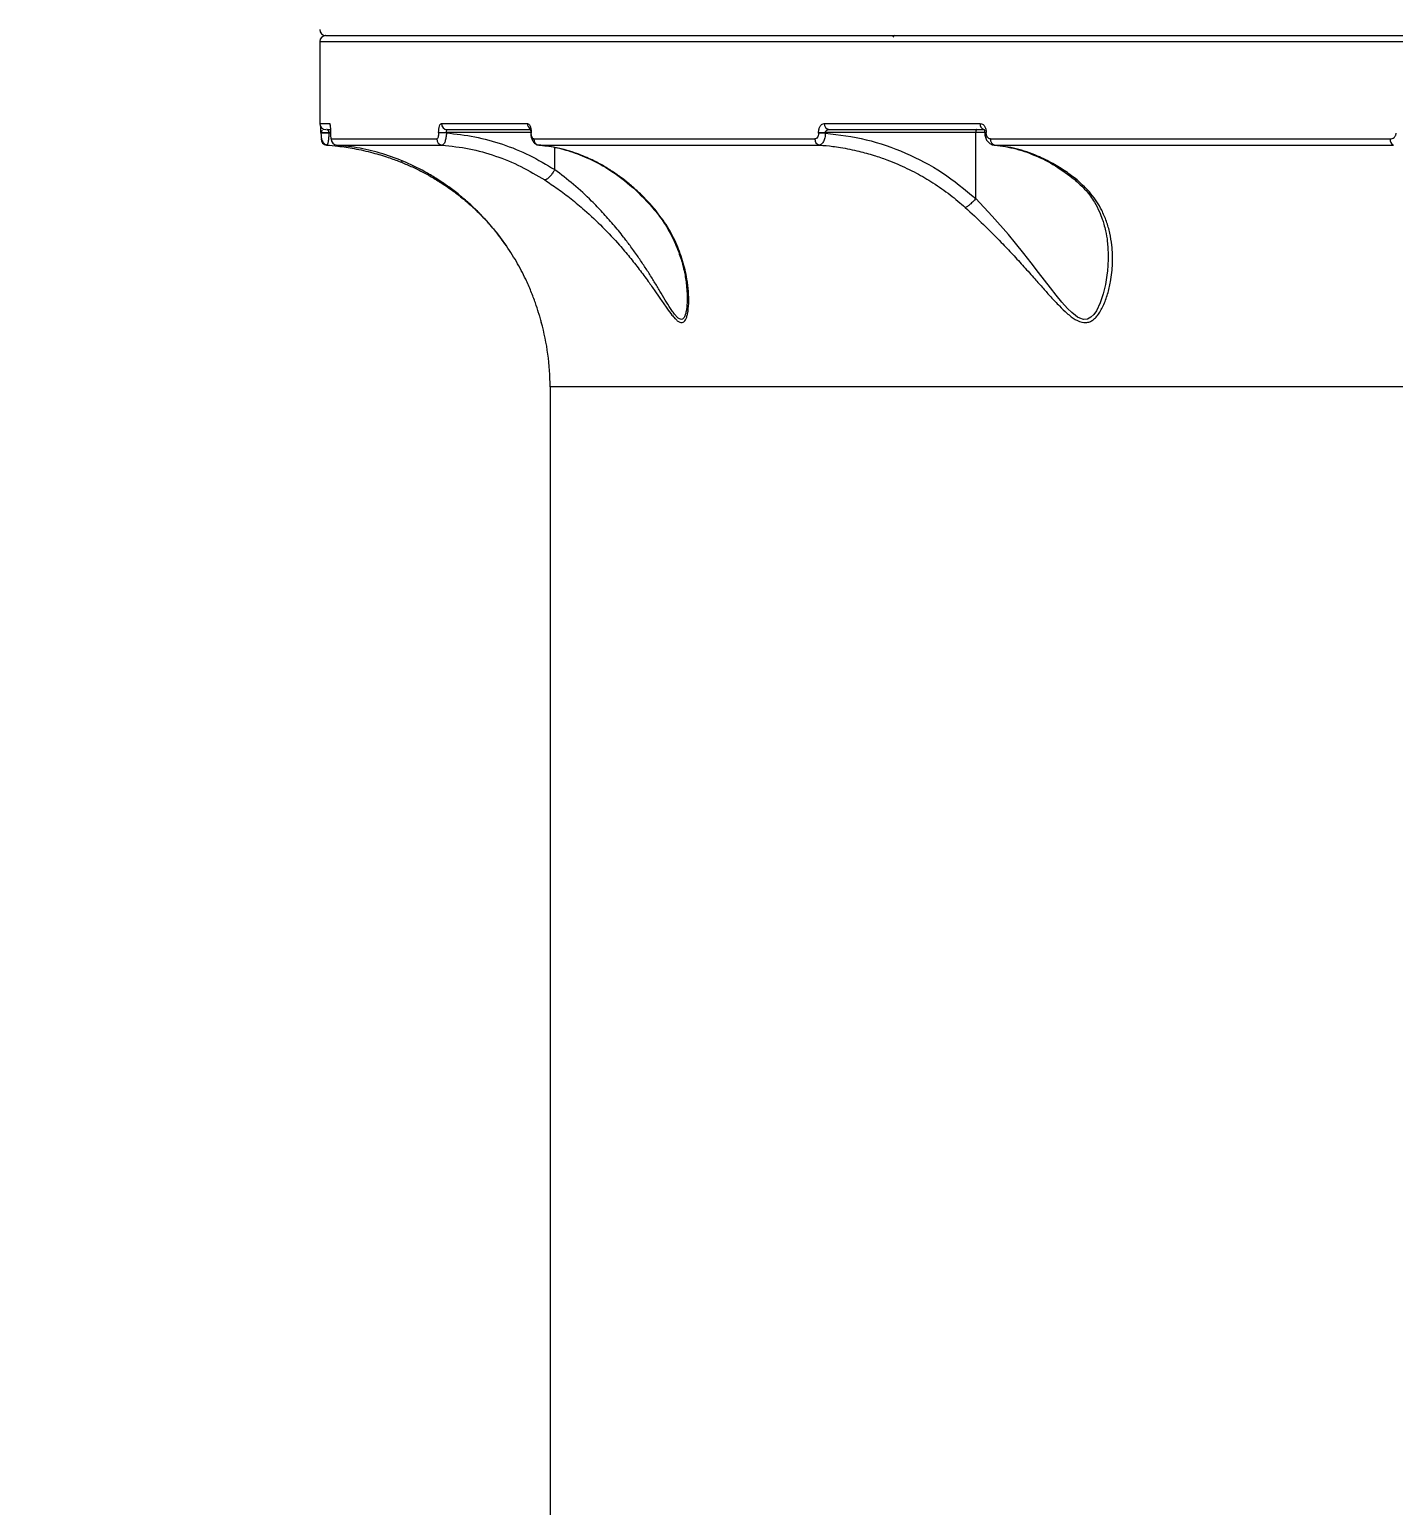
# Model space of a CAD drawing. Header units: millimetres. Extents: x -8045 to 6871, y -5915 to 5473.
# Drawn here: x -2394.7 to -2169.6, y -671.7 to -428.2 of the extents above; entities that cross this region are included whole.
import ezdxf

# ---------------------------------------------------------------- set-up
doc = ezdxf.new("R2010")
doc.units = ezdxf.units.MM
for name, color, linetype in [('DIKOM_ОБЪЕКТ', 7, 'Continuous'), ('DIKOM_РАЗМЕР_ЗОНА', 7, 'Continuous'), ('DIKOM_РАЗМЕР_ОБЪЕКТА', 7, 'Continuous')]:
    doc.layers.add(name, color=color, linetype=linetype)
doc.styles.add('style1', font='arial.ttf', dxfattribs={"width": 0.8})
doc.dimstyles.new('1-50', dxfattribs={"dimtxt": 300, "dimasz": 200, "dimexe": 100, "dimexo": 0, "dimgap": 100, "dimtad": 1, "dimtxsty": 'style1', "dimcen": 200, "dimclrd": 7, "dimclre": 7, "dimclrt": 7, "dimadec": 1, "dimazin": 2, "dimtfac": 1, "dimtmove": 0, "dimatfit": 2, "dimfxl": 0, "dimlwd": 25, "dimlwe": 18, "dimarcsym": 0})

# ---------------------------------------------------------------- blocks, each defined once
blk = doc.blocks.new('*D9')
at = {"layer": 'Defpoints', "color": 0, "linetype": 'Continuous', "transparency": 16777216}
for p in [(5663.54, -234.65), (-5019.6, -1388.73), (5663.54, -4701.47)]:
    blk.add_point(p, dxfattribs=at)
at = {"layer": 'DIKOM_РАЗМЕР_ОБЪЕКТА', "color": 7, "linetype": 'Continuous', "lineweight": 18, "transparency": 16777216}
for p, q in [((5663.54, -234.65), (5663.54, -4801.47)), ((-5019.6, -1388.73), (-5019.6, -4801.47))]:
    blk.add_line(p, q, dxfattribs=at)
at = {"layer": 'DIKOM_РАЗМЕР_ОБЪЕКТА', "color": 7, "linetype": 'Continuous', "lineweight": 25, "transparency": 16777216}
blk.add_line((-4819.6, -4701.47), (5463.54, -4701.47), dxfattribs=at)
at = {"layer": 'DIKOM_РАЗМЕР_ОБЪЕКТА', "color": 7, "linetype": 'Continuous', "transparency": 16777216}
for points in [[(-4819.6, -4668.14), (-4819.6, -4734.8), (-5019.6, -4701.47)], [(5463.54, -4668.14), (5463.54, -4734.8), (5663.54, -4701.47)]]:
    blk.add_solid(points, dxfattribs=at)
at = {"layer": 'DIKOM_РАЗМЕР_ОБЪЕКТА', "color": 7, "linetype": 'Continuous', "lineweight": 15, "transparency": 16777216, "insert": (-74.37, -4448.3), "char_height": 300, "attachment_point": 5, "style": 'style1'}
blk.add_mtext('10700', dxfattribs=at)
blk = doc.blocks.new('*D10')
at = {"layer": 'Defpoints', "color": 0, "linetype": 'Continuous', "transparency": 16777216}
for p in [(-1653.81, 3474.95), (-5616.46, -3083.4), (491.01, -3083.4)]:
    blk.add_point(p, dxfattribs=at)
at = {"layer": 'DIKOM_РАЗМЕР_ОБЪЕКТА', "color": 7, "linetype": 'Continuous', "lineweight": 18, "transparency": 16777216}
for p, q in [((-1653.81, 3474.95), (-5716.46, 3474.95)), ((491.01, -3083.4), (-5716.46, -3083.4))]:
    blk.add_line(p, q, dxfattribs=at)
at = {"layer": 'DIKOM_РАЗМЕР_ОБЪЕКТА', "color": 7, "linetype": 'Continuous', "lineweight": 25, "transparency": 16777216}
blk.add_line((-5616.46, 3274.95), (-5616.46, -2883.4), dxfattribs=at)
at = {"layer": 'DIKOM_РАЗМЕР_ОБЪЕКТА', "color": 7, "linetype": 'Continuous', "transparency": 16777216}
for points in [[(-5649.79, 3274.95), (-5583.12, 3274.95), (-5616.46, 3474.95)], [(-5649.79, -2883.4), (-5583.12, -2883.4), (-5616.46, -3083.4)]]:
    blk.add_solid(points, dxfattribs=at)
at = {"layer": 'DIKOM_РАЗМЕР_ОБЪЕКТА', "color": 7, "linetype": 'Continuous', "lineweight": 15, "transparency": 16777216, "insert": (-5869.63, -1326.86), "char_height": 300, "attachment_point": 5, "rotation": 90, "style": 'style1'}
blk.add_mtext('6550', dxfattribs=at)
blk = doc.blocks.new('*D11')
at = {"layer": 'Defpoints', "color": 0, "transparency": 16777216}
for p in [(6870.85, -184.65), (-7019.6, -1388.73), (-7019.6, -5814.65)]:
    blk.add_point(p, dxfattribs=at)
at = {"layer": 'DIKOM_РАЗМЕР_ЗОНА', "color": 7, "lineweight": 18, "transparency": 16777216}
for p, q in [((6870.85, -184.65), (6870.85, -5914.65)), ((-7019.6, -1388.73), (-7019.6, -5914.65))]:
    blk.add_line(p, q, dxfattribs=at)
at = {"layer": 'DIKOM_РАЗМЕР_ЗОНА', "color": 7, "lineweight": 25, "transparency": 16777216}
blk.add_line((6670.85, -5814.65), (-6819.6, -5814.65), dxfattribs=at)
at = {"layer": 'DIKOM_РАЗМЕР_ЗОНА', "color": 7, "transparency": 16777216}
for points in [[(-6819.6, -5781.31), (-6819.6, -5847.98), (-7019.6, -5814.65)], [(6670.85, -5781.31), (6670.85, -5847.98), (6870.85, -5814.65)]]:
    blk.add_solid(points, dxfattribs=at)
at = {"layer": 'DIKOM_РАЗМЕР_ЗОНА', "color": 7, "transparency": 16777216, "insert": (-74.37, -5561.37), "char_height": 300, "attachment_point": 5, "style": 'style1'}
blk.add_mtext('13900', dxfattribs=at)
blk = doc.blocks.new('*D12')
at = {"layer": 'Defpoints', "color": 0, "transparency": 16777216}
for p in [(-2189.61, 5472.65), (-7595.21, -5084.97), (-495.58, -5084.97)]:
    blk.add_point(p, dxfattribs=at)
at = {"layer": 'DIKOM_РАЗМЕР_ЗОНА', "color": 7, "lineweight": 18, "transparency": 16777216}
for p, q in [((-2189.61, 5472.65), (-7695.21, 5472.65)), ((-495.58, -5084.97), (-7695.21, -5084.97))]:
    blk.add_line(p, q, dxfattribs=at)
at = {"layer": 'DIKOM_РАЗМЕР_ЗОНА', "color": 7, "lineweight": 25, "transparency": 16777216}
blk.add_line((-7595.21, 5272.65), (-7595.21, -4884.97), dxfattribs=at)
at = {"layer": 'DIKOM_РАЗМЕР_ЗОНА', "color": 7, "transparency": 16777216}
for points in [[(-7628.55, 5272.65), (-7561.88, 5272.65), (-7595.21, 5472.65)], [(-7628.55, -4884.97), (-7561.88, -4884.97), (-7595.21, -5084.97)]]:
    blk.add_solid(points, dxfattribs=at)
at = {"layer": 'DIKOM_РАЗМЕР_ЗОНА', "color": 7, "transparency": 16777216, "insert": (-7848.38, -1452.59), "char_height": 300, "attachment_point": 5, "rotation": 90, "style": 'style1'}
blk.add_mtext('10550', dxfattribs=at)

msp = doc.modelspace()

# ---------------------------------------------------------------- linework, layer by layer
at = {"layer": 'DIKOM_ОБЪЕКТ', "color": 7, "linetype": 'Continuous', "lineweight": 15}
for p, q in [((-2346.813, -430.157), (-2346.813, -443.657)), ((-2346.813, -430.157), (-1927.815, -430.157)), ((-2346.813, -443.657), (-2345.216, -443.657)), ((-2346.645, -445.157), (-2346.645, -445.19)), ((-2346.645, -445.157), (-2345.31, -445.157)), ((-2346.645, -445.19), (-2345.31, -445.19)), ((-2345.31, -445.19), (-2345.31, -445.157)), ((-2345.055, -445.157), (-2345.31, -445.157)), ((-2345.31, -445.19), (-2345.018, -445.231)), ((-2345.055, -445.157), (-2345.055, -445.261)), ((-2345.05, -445.157), (-2345.055, -445.157)), ((-2345.05, -445.261), (-2345.055, -445.261)), ((-2345.053, -445.261), (-2345.049, -445.337)), ((-2345.05, -445.157), (-2345.05, -445.261)), ((-2327.208, -445.157), (-2327.208, -445.212)), ((-2327.208, -445.157), (-2325.924, -445.157)), ((-2325.924, -445.212), (-2327.208, -445.212)), ((-2326.751, -443.657), (-2312.55, -443.657)), ((-2325.924, -445.212), (-2325.924, -445.157)), ((-2312.006, -445.157), (-2325.924, -445.157)), ((-2312.006, -445.157), (-2312.006, -445.237)), ((-2311.923, -445.157), (-2312.006, -445.157)), ((-2311.923, -445.237), (-2312.006, -445.237)), ((-2311.923, -445.157), (-2311.923, -445.237)), ((-2264.515, -445.237), (-2264.515, -445.157)), ((-2264.515, -445.157), (-2263.384, -445.157)), ((-2263.384, -445.237), (-2264.515, -445.237)), ((-2263.575, -443.657), (-2237.854, -443.657)), ((-2238.583, -445.157), (-2263.384, -445.157)), ((-2263.384, -445.157), (-2263.384, -445.237)), ((-2238.583, -456.045), (-2238.583, -445.157)), ((-2237.103, -445.157), (-2238.583, -445.157)), ((-2237.103, -445.157), (-2237.103, -445.212)), ((-2237.103, -445.157), (-2236.842, -445.157)), ((-2236.842, -445.212), (-2237.103, -445.212)), ((-2236.842, -445.212), (-2236.842, -445.157)), ((-2344.94, -446.217), (-2327.51, -446.217)), ((-2344.018, -447.215), (-2326.626, -447.215)), ((-2311.512, -446.217), (-2265.125, -446.217)), ((-2311.041, -447.157), (-2310.694, -447.203)), ((-2310.663, -447.215), (-2264.378, -447.215)), ((-2308.042, -451.272), (-2308.042, -447.619)), ((-2236.163, -446.217), (-2170.185, -446.217)), ((-2235.48, -447.215), (-2235.786, -447.122)), ((-2235.48, -447.215), (-2169.648, -447.215)), ((-2308.044, -451.279), (-2308.042, -451.272)), ((-2292.043, -457.353), (-2291.781, -457.526)), ((-2238.584, -456.048), (-2238.583, -456.045)), ((-2317.682, -461.648), (-2315.999, -463.922)), ((-2286.209, -471.868), (-2286.203, -472.358)), ((-2308.813, -487.107), (-2308.813, -857.207)), ((-1988.661, -487.107), (-2308.813, -487.107))]:
    msp.add_line(p, q, dxfattribs=at)
at = {"layer": 'DIKOM_ОБЪЕКТ', "color": 7, "linetype": 'Continuous', "lineweight": 15, "flags": 128}
msp.add_lwpolyline([(-2216.732, -465.452), (-2216.731, -465.534), (-2216.731, -465.59), (-2216.736, -465.997), (-2216.783, -467.098), (-2216.854, -467.964), (-2216.933, -468.666), (-2217.183, -470.227), (-2217.541, -471.757), (-2218.027, -473.227), (-2218.674, -474.562), (-2219.112, -475.177), (-2219.566, -475.614), (-2220.155, -475.92), (-2220.78, -475.972), (-2221.424, -475.784), (-2221.769, -475.603), (-2222.128, -475.363), (-2222.739, -474.859), (-2223.412, -474.194), (-2224.365, -473.122), (-2225.313, -471.962), (-2226.264, -470.749), (-2227.223, -469.504), (-2228.211, -468.218), (-2229.422, -466.654), (-2230.654, -465.093), (-2232.004, -463.424), (-2233.195, -461.994), (-2235.853, -458.952), (-2238.584, -456.048), (-2238.584, -456.048)], dxfattribs=at)
at = {"layer": 'DIKOM_ОБЪЕКТ', "color": 7, "linetype": 'Continuous', "lineweight": 15}
for centre, radius, start, end in [((-2345.813, -428.157), 1, 180, 270), ((-2345.813, -430.157), 1, 90, 180), ((-2251.88, -429.578), 0.424, 97.80369, 156.54678), ((-2345.813, -443.657), 1, 180, 270), ((-2344.212, -443.657), 1.004, 180.00995, 206.67875), ((-2325.774, -443.68), 0.977, 178.64463, 268.5518), ((-2311.538, -443.675), 1.012, 178.98809, 238.1581), ((-2262.661, -443.747), 0.918, 174.41676, 263.02768), ((-2236.908, -443.754), 0.951, 174.1524, 248.10931), ((-2345.612, -446.218), 1, 179.97728, 265.79773), ((-2343.942, -446.219), 0.998, 179.89065, 265.66338), ((-2326.529, -446.237), 0.982, 178.81593, 264.30816), ((-2310.544, -446.254), 0.968, 177.84819, 262.95787), ((-2264.191, -446.296), 0.937, 175.16354, 258.47373), ((-2235.243, -446.32), 0.925, 173.59514, 255.18163), ((-2169.269, -446.367), 0.928, 170.70563, 245.8969), ((-2348.813, -487.107), 40, 0, 15.47985)]:
    msp.add_arc(centre, radius, start, end, dxfattribs=at)
for points, knots in [([(-2345.8, -429.157), (-2345.804, -429.157), (-2346.003, -429.157), (-2345.299, -429.157), (-2343.595, -429.157), (-2340.574, -429.157), (-2336.438, -429.157), (-2331.177, -429.157), (-2324.846, -429.157), (-2317.495, -429.157), (-2309.176, -429.157), (-2299.947, -429.157), (-2289.831, -429.157), (-2278.793, -429.157), (-2266.771, -429.157), (-2253.734, -429.157), (-2239.703, -429.157), (-2224.698, -429.157), (-2208.76, -429.157), (-2191.938, -429.157), (-2174.302, -429.157), (-2155.914, -429.157), (-2136.846, -429.157), (-2117.178, -429.157), (-2096.998, -429.157), (-2076.39, -429.157), (-2055.442, -429.157), (-2034.259, -429.157), (-2012.936, -429.157), (-1991.563, -429.157), (-1970.213, -429.157), (-1948.966, -429.157), (-1934.838, -429.157), (-1927.813, -429.157)], [0, 0, 0, 0, 0.0007607, 0.0348328, 0.0688504, 0.1027746, 0.136567, 0.1701896, 0.2035183, 0.2365794, 0.2693406, 0.3017708, 0.3338404, 0.3659096, 0.3983395, 0.4311007, 0.4641621, 0.4974913, 0.5311135, 0.5649055, 0.5988298, 0.6328477, 0.6669202, 0.7009923, 0.73501, 0.7689341, 0.8027265, 0.8363492, 0.8696779, 0.9027389, 0.9355001, 0.9679303, 1, 1, 1, 1]), ([(-2345.8, -429.157), (-2345.804, -429.157), (-2346.003, -429.157), (-2345.299, -429.157), (-2343.595, -429.157), (-2340.574, -429.157), (-2336.438, -429.157), (-2331.177, -429.157), (-2324.846, -429.157), (-2317.495, -429.157), (-2309.176, -429.157), (-2299.947, -429.157), (-2289.831, -429.157), (-2278.793, -429.157), (-2266.771, -429.157), (-2253.734, -429.157), (-2239.703, -429.157), (-2224.698, -429.157), (-2208.76, -429.157), (-2191.938, -429.157), (-2174.302, -429.157), (-2155.914, -429.157), (-2136.846, -429.157), (-2117.178, -429.157), (-2096.998, -429.157), (-2076.39, -429.157), (-2055.442, -429.157), (-2034.259, -429.157), (-2012.936, -429.157), (-1991.563, -429.157), (-1970.213, -429.157), (-1948.966, -429.157), (-1934.838, -429.157), (-1927.813, -429.157)], [0, 0, 0, 0, 0.0007607, 0.0348328, 0.0688504, 0.1027746, 0.136567, 0.1701896, 0.2035183, 0.2365794, 0.2693406, 0.3017708, 0.3338404, 0.3659096, 0.3983395, 0.4311007, 0.4641621, 0.4974913, 0.5311135, 0.5649055, 0.5988298, 0.6328477, 0.6669202, 0.7009923, 0.73501, 0.7689341, 0.8027265, 0.8363492, 0.8696779, 0.9027389, 0.9355001, 0.9679303, 1, 1, 1, 1]), ([(-2346.644, -445.157), (-2346.644, -445.055), (-2346.645, -444.851), (-2346.648, -444.562), (-2346.651, -444.327), (-2346.654, -444.21), (-2346.656, -444.165)], [0, 0, 0, 0, 0.2765884, 0.5548251, 0.8293748, 1, 1, 1, 1]), ([(-2346.394, -444.877), (-2346.417, -444.883), (-2346.491, -444.906), (-2346.573, -444.987), (-2346.607, -445.1), (-2346.624, -445.157)], [0, 0, 0, 0, 0.17698, 0.5788006, 1, 1, 1, 1]), ([(-2346.624, -445.19), (-2346.621, -445.398), (-2346.613, -445.816), (-2346.513, -446.325), (-2346.339, -446.695), (-2346.145, -446.937), (-2345.905, -447.117), (-2345.716, -447.161), (-2345.624, -447.182)], [0, 0, 0, 0, 0.2357968, 0.4760978, 0.6048579, 0.7375484, 0.8711664, 1, 1, 1, 1]), ([(-2345.652, -444.657), (-2345.709, -444.657), (-2345.806, -444.657), (-2345.279, -444.657), (-2345.061, -444.657)], [0, 0, 0, 0, 0.5875892, 1, 1, 1, 1]), ([(-2345.31, -445.157), (-2345.312, -445.117), (-2345.317, -445.033), (-2345.349, -444.926), (-2345.395, -444.837), (-2345.464, -444.746), (-2345.564, -444.673), (-2345.646, -444.662), (-2345.687, -444.657)], [0, 0, 0, 0, 0.1200467, 0.2511565, 0.3672191, 0.5009452, 0.7498979, 1, 1, 1, 1]), ([(-2345.31, -445.19), (-2345.315, -445.33), (-2345.325, -445.607), (-2345.356, -446.002), (-2345.397, -446.359), (-2345.463, -446.761), (-2345.562, -447.137), (-2345.644, -447.189), (-2345.685, -447.215)], [0, 0, 0, 0, 0.1298963, 0.2575995, 0.3846598, 0.509479, 0.7556126, 1, 1, 1, 1]), ([(-2345.216, -443.657), (-2345.197, -443.675), (-2345.159, -443.711), (-2345.113, -443.963), (-2345.083, -444.254), (-2345.065, -444.523), (-2345.053, -444.827), (-2345.051, -445.048), (-2345.05, -445.157)], [0, 0, 0, 0, 0.2495982, 0.499344, 0.6272872, 0.7498986, 0.8763454, 1, 1, 1, 1]), ([(-2345.05, -445.261), (-2345.05, -445.331), (-2345.049, -445.471), (-2345.041, -445.667), (-2345.03, -445.839), (-2345.01, -446.025), (-2344.98, -446.184), (-2344.954, -446.206), (-2344.94, -446.217)], [0, 0, 0, 0, 0.1242494, 0.2500769, 0.3725929, 0.5005253, 0.7502902, 1, 1, 1, 1]), ([(-2327.208, -445.212), (-2327.213, -445.344), (-2327.222, -445.607), (-2327.292, -445.94), (-2327.392, -446.172), (-2327.471, -446.202), (-2327.51, -446.217)], [0, 0, 0, 0, 0.2507573, 0.5001118, 0.7499566, 1, 1, 1, 1]), ([(-2327.208, -445.157), (-2327.201, -444.96), (-2327.187, -444.566), (-2327.082, -444.071), (-2326.931, -443.725), (-2326.811, -443.68), (-2326.751, -443.657)], [0, 0, 0, 0, 0.2505429, 0.5002077, 0.7500002, 1, 1, 1, 1]), ([(-2325.924, -445.212), (-2325.942, -445.475), (-2325.979, -445.999), (-2326.148, -446.661), (-2326.374, -447.125), (-2326.542, -447.185), (-2326.626, -447.215)], [0, 0, 0, 0, 0.2497685, 0.499541, 0.7495597, 1, 1, 1, 1]), ([(-2325.924, -445.157), (-2325.922, -445.094), (-2325.92, -444.997), (-2325.904, -444.881), (-2325.886, -444.789), (-2325.862, -444.717), (-2325.831, -444.667), (-2325.81, -444.661), (-2325.799, -444.657)], [0, 0, 0, 0, 0.2400804, 0.3677182, 0.5000553, 0.6877684, 0.8284327, 1, 1, 1, 1]), ([(-2325.924, -445.212), (-2324.356, -445.387), (-2321.225, -445.736), (-2316.639, -447.015), (-2312.19, -448.79), (-2309.426, -450.444), (-2308.042, -451.272)], [0, 0, 0, 0, 0.2493778, 0.4979438, 0.7487708, 1, 1, 1, 1]), ([(-2325.799, -444.657), (-2323.668, -444.657), (-2319.525, -444.657), (-2314.496, -444.657), (-2312.054, -444.657)], [0, 0, 0, 0, 0.5144083, 1, 1, 1, 1]), ([(-2312.55, -443.657), (-2312.47, -443.679), (-2312.31, -443.721), (-2312.136, -444.003), (-2312.03, -444.303), (-2311.97, -444.567), (-2311.931, -444.855), (-2311.926, -445.057), (-2311.923, -445.157)], [0, 0, 0, 0, 0.2500028, 0.4991493, 0.6248109, 0.7494706, 0.8748875, 1, 1, 1, 1]), ([(-2312.067, -444.53), (-2312.07, -444.53), (-2312.08, -444.53), (-2312.067, -444.585), (-2312.043, -444.708), (-2312.014, -444.904), (-2312.009, -445.071), (-2312.006, -445.157)], [0, 0, 0, 0, 0.0744969, 0.2817901, 0.5027224, 0.7409239, 1, 1, 1, 1]), ([(-2312.006, -445.237), (-2312.001, -445.387), (-2311.988, -445.719), (-2311.846, -446.267), (-2311.573, -446.724), (-2311.226, -447.035), (-2310.999, -447.122), (-2310.881, -447.168)], [0, 0, 0, 0, 0.1792676, 0.3970304, 0.6685281, 0.8274918, 1, 1, 1, 1]), ([(-2311.512, -446.217), (-2311.565, -446.204), (-2311.67, -446.176), (-2311.785, -445.992), (-2311.855, -445.795), (-2311.893, -445.623), (-2311.919, -445.434), (-2311.922, -445.303), (-2311.923, -445.237)], [0, 0, 0, 0, 0.2500736, 0.4991911, 0.6248825, 0.7494521, 0.8746722, 1, 1, 1, 1]), ([(-2264.515, -445.237), (-2264.517, -445.303), (-2264.521, -445.435), (-2264.559, -445.624), (-2264.617, -445.796), (-2264.721, -445.993), (-2264.891, -446.176), (-2265.047, -446.204), (-2265.125, -446.217)], [0, 0, 0, 0, 0.1257247, 0.251103, 0.375865, 0.5013324, 0.7505098, 1, 1, 1, 1]), ([(-2264.515, -445.157), (-2264.511, -445.057), (-2264.504, -444.855), (-2264.445, -444.566), (-2264.355, -444.302), (-2264.196, -444.003), (-2263.935, -443.721), (-2263.695, -443.678), (-2263.575, -443.657)], [0, 0, 0, 0, 0.1252877, 0.2510518, 0.3755178, 0.5013063, 0.7505009, 1, 1, 1, 1]), ([(-2263.384, -445.237), (-2263.408, -445.5), (-2263.456, -446.024), (-2263.698, -446.676), (-2264.018, -447.122), (-2264.258, -447.184), (-2264.378, -447.215)], [0, 0, 0, 0, 0.253724, 0.5054541, 0.754141, 1, 1, 1, 1]), ([(-2263.384, -445.157), (-2263.382, -445.123), (-2263.376, -445.051), (-2263.333, -444.948), (-2263.264, -444.853), (-2263.149, -444.753), (-2262.981, -444.674), (-2262.842, -444.663), (-2262.773, -444.657)], [0, 0, 0, 0, 0.1100809, 0.2280527, 0.3574863, 0.5008182, 0.749991, 1, 1, 1, 1]), ([(-2263.384, -445.237), (-2261.128, -445.524), (-2256.612, -446.1), (-2250.114, -448.383), (-2243.963, -451.584), (-2240.376, -454.558), (-2238.583, -456.045)], [0, 0, 0, 0, 0.2496528, 0.4994926, 0.7498098, 1, 1, 1, 1]), ([(-2262.773, -444.657), (-2258.684, -444.657), (-2250.507, -444.657), (-2241.578, -444.657), (-2237.114, -444.657)], [0, 0, 0, 0, 0.4999996, 1, 1, 1, 1]), ([(-2238.421, -444.657), (-2238.442, -444.665), (-2238.485, -444.68), (-2238.539, -444.795), (-2238.576, -444.961), (-2238.581, -445.092), (-2238.583, -445.157)], [0, 0, 0, 0, 0.2500231, 0.4999528, 0.7499669, 1, 1, 1, 1]), ([(-2237.854, -443.657), (-2237.722, -443.68), (-2237.457, -443.725), (-2237.123, -444.071), (-2236.888, -444.566), (-2236.857, -444.96), (-2236.842, -445.157)], [0, 0, 0, 0, 0.2500008, 0.4997801, 0.7494526, 1, 1, 1, 1]), ([(-2237.25, -444.63), (-2237.25, -444.627), (-2237.253, -444.617), (-2237.217, -444.652), (-2237.175, -444.737), (-2237.14, -444.84), (-2237.11, -444.98), (-2237.106, -445.097), (-2237.103, -445.157)], [0, 0, 0, 0, 0.083946, 0.3459724, 0.4909587, 0.6472719, 0.816335, 1, 1, 1, 1]), ([(-2237.103, -445.212), (-2237.082, -445.456), (-2237.04, -445.928), (-2236.723, -446.537), (-2236.297, -446.975), (-2235.941, -447.104), (-2235.773, -447.165)], [0, 0, 0, 0, 0.2793199, 0.5418463, 0.7840224, 1, 1, 1, 1]), ([(-2236.163, -446.217), (-2236.252, -446.202), (-2236.429, -446.172), (-2236.654, -445.94), (-2236.81, -445.607), (-2236.831, -445.344), (-2236.842, -445.212)], [0, 0, 0, 0, 0.2500737, 0.4998794, 0.7492561, 1, 1, 1, 1]), ([(-2170.185, -446.217), (-2170.071, -446.206), (-2169.842, -446.184), (-2169.577, -446.026), (-2169.403, -445.841), (-2169.302, -445.668), (-2169.232, -445.472), (-2169.224, -445.331), (-2169.22, -445.261)], [0, 0, 0, 0, 0.2487694, 0.4982666, 0.6262941, 0.7492517, 0.8753225, 1, 1, 1, 1]), ([(-2345.685, -447.215), (-2345.064, -447.268), (-2343.549, -447.398), (-2340.993, -447.794), (-2338.22, -448.42), (-2335.691, -449.174), (-2334.216, -449.729), (-2333.568, -449.973)], [0, 0, 0, 0, 0.1503506, 0.3668165, 0.6226171, 0.8340718, 1, 1, 1, 1]), ([(-2344.969, -446.173), (-2344.964, -446.24), (-2344.957, -446.336), (-2344.91, -446.414), (-2344.896, -446.438)], [0, 0, 0, 0, 0.6974389, 1, 1, 1, 1]), ([(-2316.27, -463.5), (-2316.841, -462.729), (-2318.018, -461.136), (-2320.005, -458.909), (-2321.952, -457.011), (-2323.816, -455.421), (-2325.485, -454.145), (-2327.235, -452.95), (-2329.599, -451.518), (-2332.652, -449.995), (-2336.379, -448.622), (-2340.171, -447.646), (-2342.733, -447.359), (-2344.018, -447.215)], [0, 0, 0, 0, 0.0781099, 0.1613344, 0.2497937, 0.3106122, 0.3750517, 0.4356375, 0.5007508, 0.6262812, 0.7508218, 0.8751054, 1, 1, 1, 1]), ([(-2326.626, -447.215), (-2325.138, -447.384), (-2322.161, -447.724), (-2317.802, -448.952), (-2313.594, -450.643), (-2310.987, -452.206), (-2309.694, -452.982)], [0, 0, 0, 0, 0.2499497, 0.499894, 0.7517971, 1, 1, 1, 1]), ([(-2291.781, -457.526), (-2292.203, -457.053), (-2293.069, -456.086), (-2294.47, -454.725), (-2295.91, -453.473), (-2297.399, -452.329), (-2298.944, -451.28), (-2300.362, -450.446), (-2301.644, -449.782), (-2302.79, -449.249), (-2304.105, -448.715), (-2305.675, -448.177), (-2307.196, -447.77), (-2308.484, -447.51), (-2309.552, -447.335), (-2310.24, -447.26), (-2310.663, -447.215)], [0, 0, 0, 0, 0.0796055, 0.1630007, 0.2502046, 0.3277912, 0.4112915, 0.5007235, 0.551565, 0.6100786, 0.6762746, 0.750162, 0.8443874, 0.9003105, 0.9385594, 1, 1, 1, 1]), ([(-2310.044, -447.289), (-2309.578, -447.343), (-2308.176, -447.507), (-2305.723, -448.133), (-2302.568, -449.29), (-2299.12, -451.139), (-2295.445, -453.773), (-2293.156, -456.194), (-2291.953, -457.466)], [0, 0, 0, 0, 0.0704148, 0.2121383, 0.3756082, 0.5625031, 0.7702388, 1, 1, 1, 1]), ([(-2264.378, -447.215), (-2263.645, -447.28), (-2262.481, -447.383), (-2260.3, -447.705), (-2258.014, -448.165), (-2255.47, -448.871), (-2253.366, -449.592), (-2251.018, -450.531), (-2248.452, -451.76), (-2245.536, -453.471), (-2242.826, -455.351), (-2241.124, -456.817), (-2240.302, -457.526)], [0, 0, 0, 0, 0.0834539, 0.1325795, 0.2499232, 0.347369, 0.4310405, 0.5009633, 0.6323541, 0.7505572, 0.8795239, 1, 1, 1, 1]), ([(-2235.91, -447.157), (-2234.713, -447.315), (-2232.31, -447.632), (-2228.801, -448.845), (-2225.402, -450.538), (-2223.302, -452.114), (-2222.25, -452.903)], [0, 0, 0, 0, 0.249187, 0.5004365, 0.7498102, 1, 1, 1, 1]), ([(-2221.849, -452.982), (-2222.461, -452.512), (-2223.768, -451.508), (-2225.956, -450.168), (-2228.681, -448.839), (-2231.887, -447.725), (-2234.282, -447.385), (-2235.48, -447.215)], [0, 0, 0, 0, 0.1471495, 0.313929, 0.5003317, 0.7501605, 1, 1, 1, 1]), ([(-2333.568, -449.973), (-2333.528, -449.982), (-2333.446, -450.001), (-2333.322, -449.959), (-2333.237, -449.886), (-2333.213, -449.866)], [0, 0, 0, 0, 0.3998353, 0.8282753, 1, 1, 1, 1]), ([(-2333.568, -449.973), (-2332.969, -450.218), (-2331.762, -450.713), (-2329.956, -451.591), (-2328.175, -452.567), (-2326.293, -453.734), (-2324.307, -455.137), (-2322.261, -456.809), (-2320.035, -458.884), (-2318.67, -460.471), (-2317.87, -461.401)], [0, 0, 0, 0, 0.1001845, 0.2018521, 0.3005563, 0.4017383, 0.5297151, 0.6628493, 0.8022584, 1, 1, 1, 1]), ([(-2308.044, -451.279), (-2308.128, -451.418), (-2308.335, -451.759), (-2308.665, -452.193), (-2308.987, -452.548), (-2309.255, -452.789), (-2309.508, -452.955), (-2309.631, -452.973), (-2309.694, -452.982)], [0, 0, 0, 0, 0.1543649, 0.3790533, 0.5183819, 0.6720728, 0.8349002, 1, 1, 1, 1]), ([(-2286.203, -472.358), (-2286.199, -472.536), (-2286.186, -473.214), (-2286.266, -474.088), (-2286.417, -474.918), (-2286.588, -475.46), (-2286.816, -475.847), (-2287.121, -476.023), (-2287.421, -475.948), (-2287.685, -475.768), (-2287.953, -475.522), (-2288.303, -475.106), (-2288.863, -474.316), (-2289.583, -473.16), (-2290.463, -471.686), (-2291.383, -470.157), (-2292.345, -468.604), (-2293.353, -467.044), (-2294.439, -465.441), (-2295.554, -463.888), (-2296.871, -462.153), (-2298.364, -460.317), (-2300.124, -458.33), (-2302.277, -456.107), (-2304.904, -453.668), (-2306.997, -452.076), (-2308.044, -451.279)], [0, 0, 0, 0, 0.0167732, 0.0638252, 0.0890262, 0.1111682, 0.135959, 0.1586147, 0.1814693, 0.1934569, 0.2060147, 0.2280146, 0.2530426, 0.2997988, 0.3464803, 0.3933616, 0.4400661, 0.4865599, 0.5329583, 0.5832987, 0.6258925, 0.6899465, 0.751738, 0.8126476, 0.906245, 1, 1, 1, 1]), ([(-2222.357, -452.85), (-2221.663, -453.46), (-2220.338, -454.627), (-2219.053, -456.481), (-2218.219, -458.076), (-2217.738, -459.299), (-2217.402, -460.352), (-2217.098, -461.56), (-2216.801, -463.279), (-2216.756, -464.666), (-2216.731, -465.455)], [0, 0, 0, 0, 0.1799163, 0.3437724, 0.4714314, 0.563719, 0.6251299, 0.7108318, 0.8357439, 1, 1, 1, 1]), ([(-2222.316, -452.832), (-2222.265, -452.871), (-2222.139, -452.968), (-2221.957, -452.977), (-2221.849, -452.982)], [0, 0, 0, 0, 0.4059256, 1, 1, 1, 1]), ([(-2309.694, -452.982), (-2308.978, -453.459), (-2307.518, -454.433), (-2305.312, -456.108), (-2302.804, -458.201), (-2300.101, -460.746), (-2297.655, -463.367), (-2295.672, -465.71), (-2294.09, -467.722), (-2292.716, -469.587), (-2291.554, -471.239), (-2290.528, -472.732), (-2289.586, -474.097), (-2288.816, -475.143), (-2288.246, -475.808), (-2287.67, -476.361), (-2287.139, -476.596), (-2286.715, -476.39), (-2286.464, -476.06), (-2286.266, -475.587), (-2286.049, -474.743), (-2285.909, -473.342), (-2285.954, -471.406), (-2286.244, -469.032), (-2286.879, -466.304), (-2288.019, -463.28), (-2289.576, -460.31), (-2291.045, -458.455), (-2291.781, -457.526)], [0, 0, 0, 0, 0.0399763, 0.0815409, 0.1251083, 0.1871835, 0.2496231, 0.2907702, 0.3324809, 0.3734633, 0.4059039, 0.4359221, 0.4695473, 0.498306, 0.5147438, 0.529679, 0.5610923, 0.5763336, 0.5925659, 0.6075606, 0.6240926, 0.6638549, 0.7068452, 0.7497492, 0.812132, 0.874339, 0.9370955, 1, 1, 1, 1]), ([(-2240.302, -457.526), (-2239.299, -458.45), (-2237.293, -460.3), (-2234.685, -462.932), (-2232.471, -465.273), (-2230.63, -467.288), (-2228.962, -469.158), (-2227.489, -470.822), (-2226.139, -472.328), (-2224.84, -473.722), (-2223.719, -474.811), (-2222.841, -475.536), (-2221.916, -476.173), (-2220.971, -476.551), (-2220.078, -476.497), (-2219.479, -476.256), (-2218.94, -475.85), (-2218.239, -475.077), (-2217.477, -473.726), (-2216.787, -471.823), (-2216.237, -469.465), (-2215.946, -466.746), (-2216.037, -464.053), (-2216.42, -461.739), (-2216.97, -459.804), (-2217.913, -457.602), (-2219.379, -455.238), (-2221.043, -453.718), (-2221.849, -452.982)], [0, 0, 0, 0, 0.062639, 0.1252901, 0.1665071, 0.2082747, 0.2494067, 0.2817631, 0.3119829, 0.3454831, 0.3744565, 0.3909846, 0.4059781, 0.4373839, 0.4528838, 0.4689937, 0.4839704, 0.5004514, 0.5398826, 0.5827298, 0.6256344, 0.6878834, 0.7498863, 0.7919029, 0.8336246, 0.8747446, 0.9394043, 1, 1, 1, 1]), ([(-2292.07, -457.361), (-2291.465, -458.09), (-2290.291, -459.505), (-2289.053, -461.603), (-2288.183, -463.396), (-2287.61, -464.843), (-2287.149, -466.216), (-2286.717, -467.816), (-2286.3, -469.932), (-2286.229, -471.491), (-2286.19, -472.352)], [0, 0, 0, 0, 0.1570529, 0.3045633, 0.4221694, 0.5101694, 0.5843987, 0.6893502, 0.8282429, 1, 1, 1, 1]), ([(-2238.584, -456.048), (-2238.726, -456.213), (-2239.02, -456.555), (-2239.507, -457.014), (-2239.966, -457.369), (-2240.192, -457.475), (-2240.302, -457.526)], [0, 0, 0, 0, 0.2426755, 0.4999887, 0.7573242, 1, 1, 1, 1]), ([(-2310.263, -476.43), (-2310.256, -476.456), (-2310.238, -476.525), (-2310.302, -476.282), (-2310.396, -475.937), (-2310.534, -475.448), (-2310.783, -474.607), (-2311.23, -473.236), (-2311.94, -471.358), (-2312.952, -469.066), (-2314.316, -466.422), (-2315.618, -464.476), (-2316.27, -463.5)], [0, 0, 0, 0, 0.0290406, 0.0761929, 0.1269013, 0.1731154, 0.2238624, 0.3479553, 0.4809691, 0.6130774, 0.8059652, 1, 1, 1, 1])]:
    msp.add_open_spline(points, degree=3, knots=knots, dxfattribs=at)

# ---------------------------------------------------------------- dimensions: what is measured, and where the dimension line sits
at = {"layer": 'DIKOM_РАЗМЕР_ЗОНА'}
dim = msp.add_linear_dim(base=(-7595.212, -5084.969), p1=(-2189.606, 5472.652), p2=(-495.584, -5084.969), angle=90, text='10550', dimstyle='1-50', dxfattribs=at)
dim.commit()
dim.dimension.update_dxf_attribs({"geometry": '*D12', "text_midpoint": (-7595.212, -1452.593), "dimtype": 160})
dim = msp.add_linear_dim(base=(-7019.6, -5814.648), p1=(6870.851, -184.645), p2=(-7019.6, -1388.727), text='13900', dimstyle='1-50', dxfattribs=at)
dim.commit()
dim.dimension.update_dxf_attribs({"geometry": '*D11', "text_midpoint": (-74.375, -5814.648), "dimtype": 160})
at = {"layer": 'DIKOM_РАЗМЕР_ОБЪЕКТА', "color": 7, "linetype": 'Continuous', "lineweight": 15}
dim = msp.add_linear_dim(base=(-5616.456, -3083.398), p1=(-1653.813, 3474.95), p2=(491.015, -3083.398), angle=90, text='6550', dimstyle='1-50', dxfattribs=at)
dim.commit()
dim.dimension.update_dxf_attribs({"geometry": '*D10', "text_midpoint": (-5616.456, -1326.858), "dimtype": 160})
dim = msp.add_linear_dim(base=(5663.543, -4701.469), p1=(-5019.6, -1388.727), p2=(5663.543, -234.645), text='10700', dimstyle='1-50', dxfattribs=at)
dim.commit()
dim.dimension.update_dxf_attribs({"geometry": '*D9', "text_midpoint": (-74.375, -4701.469), "dimtype": 160})

doc.saveas('drawing.dxf')
